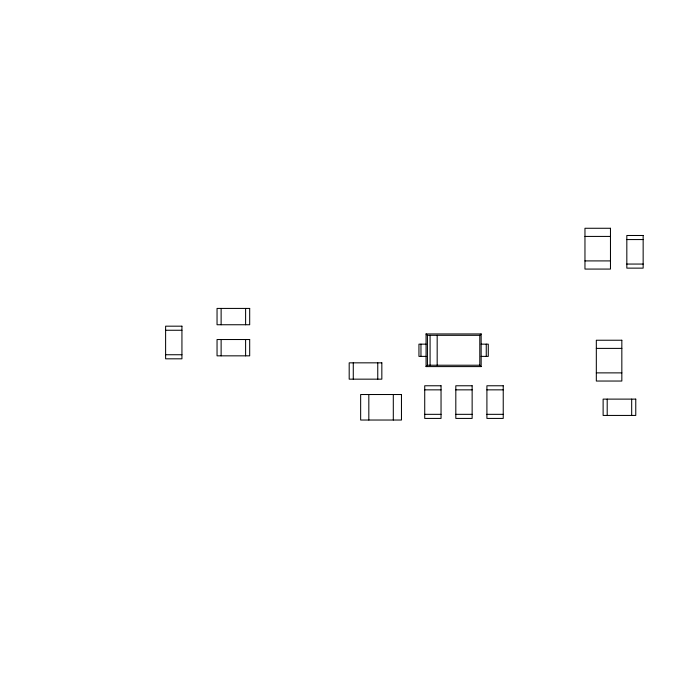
<?xml version="1.0" encoding="UTF-8"?>
<svg xmlns="http://www.w3.org/2000/svg" width="677" height="677" viewBox="0 0 677 677"><rect width="100%" height="100%" fill="white"/><g stroke="black" fill="none" stroke-linecap="round" stroke-linejoin="round"><path stroke-width="1.02" d="M426.07 366.595L427.432 365.225L479.79 365.225L481.152 366.595L481.152 333.947L426.07 333.947L426.07 366.595L481.152 366.595M426.07 333.947L427.432 335.318L479.79 335.318L481.152 333.947M584.962 236.425L610.468 236.425M626.826 239.565L643.15 239.565M584.962 260.907L610.468 260.907M626.826 264.055L643.15 264.055M165.611 330.258L181.935 330.258M426.07 344.153L418.945 344.153L418.945 356.39L426.07 356.39M481.152 344.153L488.278 344.153L488.278 356.39L481.152 356.39M596.327 348.393L621.833 348.393M165.611 354.74L181.935 354.74M596.327 372.875L621.833 372.875M424.724 389.85L441.04 389.85M455.816 389.85L472.14 389.85M486.907 389.85L503.231 389.85M424.724 414.332L441.04 414.332M455.816 414.332L472.14 414.332M486.907 414.332L503.231 414.332M631.683 399.117L631.683 415.441M607.201 399.117L607.201 415.441M486.255 344.153L486.255 356.39M479.79 335.318L479.79 365.225M437.173 335.318L437.173 365.225M430.081 335.318L430.081 365.225M427.432 335.318L427.432 365.225M420.967 344.153L420.967 356.39M393.303 394.522L393.303 420.028M377.758 362.838L377.758 379.162M368.821 394.522L368.821 420.028M353.276 362.838L353.276 379.162M245.607 308.424L245.607 324.748M245.607 339.524L245.607 355.84M221.125 308.424L221.125 324.748M221.125 339.524L221.125 355.84M610.468 228.267L584.962 228.267L584.962 269.074L610.468 269.074L610.468 228.267M643.15 235.486L626.826 235.486L626.826 268.134L643.15 268.134L643.15 235.486M249.686 308.424L217.046 308.424L217.046 324.748L249.686 324.748L249.686 308.424M181.935 326.179L165.611 326.179L165.611 358.818L181.935 358.818L181.935 326.179M249.686 339.524L217.046 339.524L217.046 355.84L249.686 355.84L249.686 339.524M621.833 340.235L596.327 340.235L596.327 381.041L621.833 381.041L621.833 340.235M381.836 362.838L349.188 362.838L349.188 379.162L381.836 379.162L381.836 362.838M441.04 385.772L424.724 385.772L424.724 418.42L441.04 418.42L441.04 385.772M472.14 385.772L455.816 385.772L455.816 418.42L472.14 418.42L472.14 385.772M503.231 385.772L486.907 385.772L486.907 418.42L503.231 418.42L503.231 385.772M401.461 394.522L360.655 394.522L360.655 420.028L401.461 420.028L401.461 394.522M635.762 399.117L603.122 399.117L603.122 415.441L635.762 415.441L635.762 399.117"/></g></svg>
